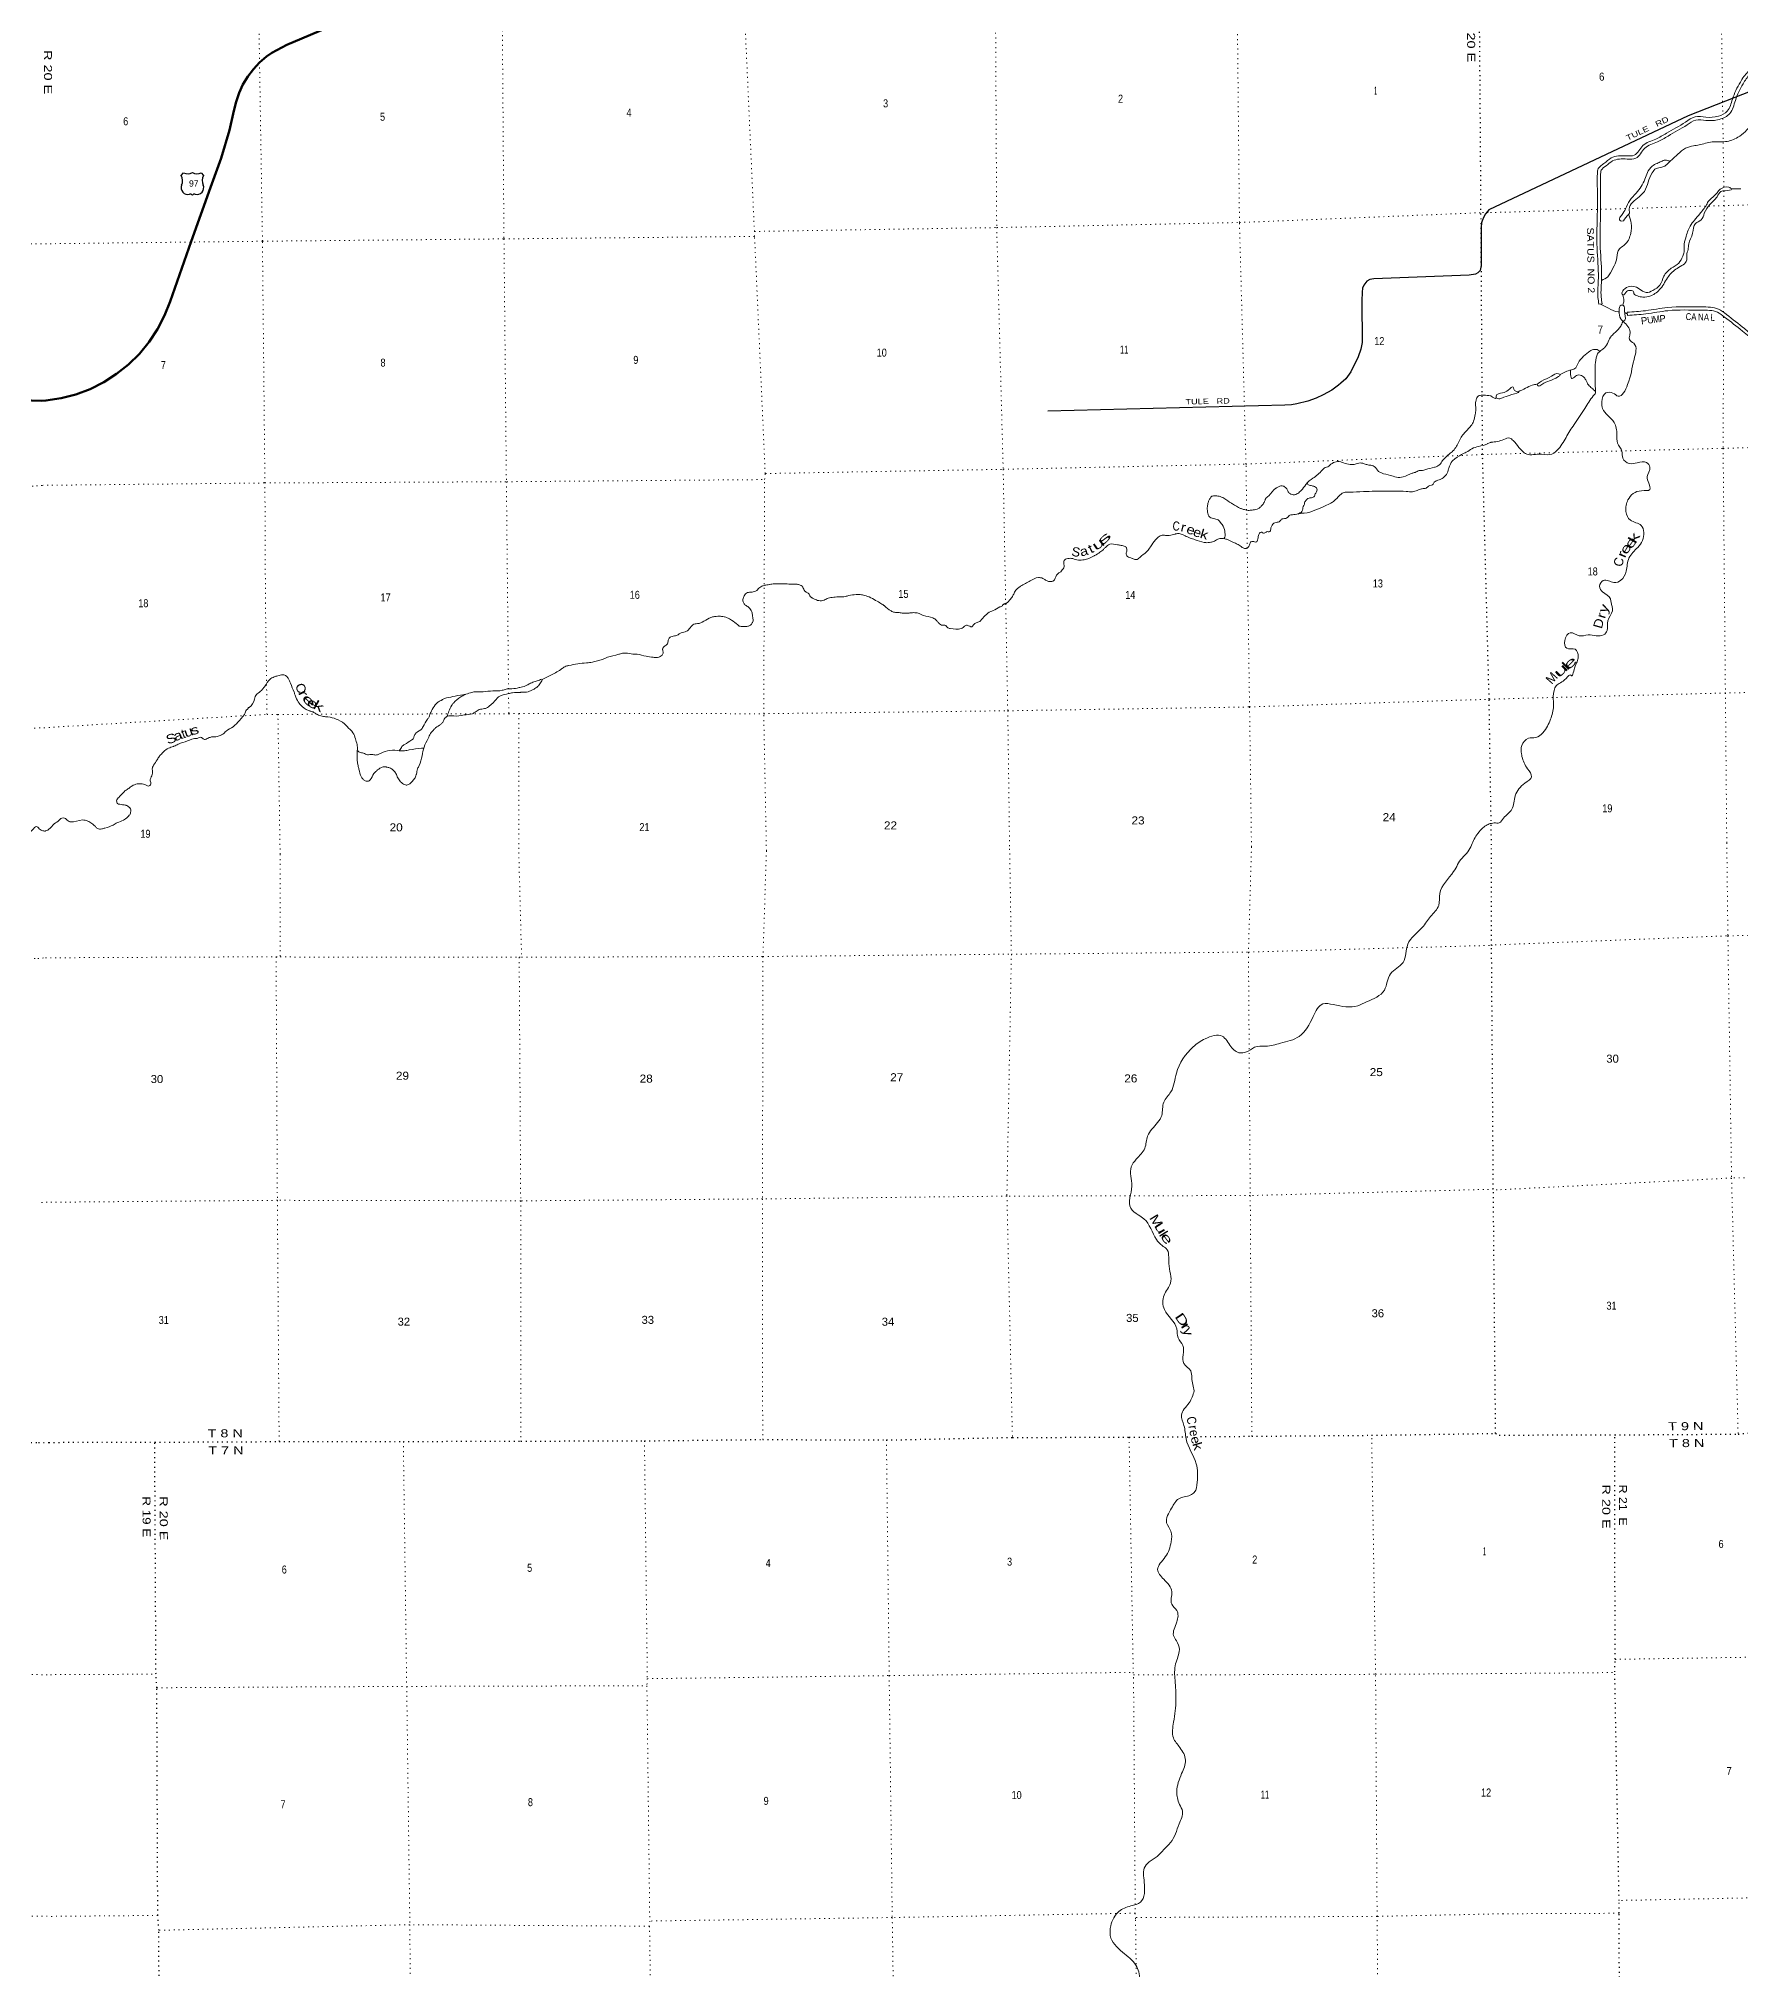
# Model space of a CAD drawing. Header units: feet. Extents: x -2 to 285336, y -549186 to -364975.
# Drawn here: x 158406 to 195631, y -481607 to -439387 of the extents above; entities that cross this region are included whole.
import ezdxf
from ezdxf.enums import TextEntityAlignment as Align

# ---------------------------------------------------------------- set-up
doc = ezdxf.new("R2010")
doc.units = ezdxf.units.FT
doc.header["$LTSCALE"] = 70
doc.linetypes.add('DOTTED', pattern=[1.5, 0.3, -1.2])
for name, color, linetype, lineweight in [('16', 7, 'Continuous', 25), ('20', 7, 'Continuous', 35), ('29', 7, 'Continuous', 25), ('39', 7, 'Continuous', 13), ('41', 7, 'Continuous', 13), ('6', 7, 'DOTTED', 25), ('7', 7, 'DOTTED', 13)]:
    doc.layers.add(name, color=color, linetype=linetype, lineweight=lineweight)
doc.layers.add('30', color=7, linetype='Continuous')

msp = doc.modelspace()

# ---------------------------------------------------------------- linework, layer by layer
at = {"layer": '16'}
for p, q in [((161526.64, -442378.74), (161577.95, -442319.98)), ((161769.71, -442314.01), (161769.43, -442314.21)), ((161961.8, -442319.89), (162013.19, -442378.74))]:
    msp.add_line(p, q, dxfattribs=at)
for centre, radius, start, end in [((161333.66, -442489.37), 222.05, 332.97043, 29.75871), ((161669.03, -442162.32), 182.07, 239.97227, 303.45418), ((161870.81, -442162.82), 181.52, 236.33975, 300.08743), ((161870.8, -442162.32), 182.07, 236.54582, 236.59441), ((162206.16, -442489.37), 222.05, 150.24129, 207.02957), ((161672.85, -442644.27), 151.42, 159.09177, 283.81923), ((161866.97, -442644.27), 151.42, 256.18077, 20.90823)]:
    msp.add_arc(centre, radius, start, end, dxfattribs=at)
for centre, major_axis, start_param, end_param in [((161728.19, -442843.09), (-19.56, 51.67), 4.95877769, 6.28318531), ((161811.64, -442843.09), (19.56, 51.67), 0, 1.32637542)]:
    msp.add_ellipse(centre, major_axis=major_axis, ratio=0.929097, start_param=start_param, end_param=end_param, dxfattribs=at)
at = {"layer": '20', "lineweight": 70}
for points in [[(158473.66, -447309.88), (158566.41, -447300.93), (158896.78, -447251.07), (159220.12, -447166.96), (159532.89, -447049.51), (159831.68, -446900.01), (160113.2, -446720.1), (160374.38, -446511.74), (160612.34, -446277.23), (160824.49, -446019.12), (161008.5, -445740.26), (161162.34, -445443.69), (161284.35, -445132.66), (161740.8, -443822.59), (162167.31, -442645.71), (162401.4, -442001.22), (162579.5, -441388.94), (162678.16, -440964.38), (162724.04, -440767.11), (162790.3, -440575.71), (162876.19, -440392.29), (162980.79, -440218.85), (163102.95, -440057.3), (163241.32, -439909.4), (163394.4, -439776.77), (163505.13, -439696.67), (163835.33, -439522.94), (164683.26, -439163.72)], [(148511.19, -457325.82), (150384.84, -453993.14), (150449.13, -453841.34), (150497.99, -453704.96), (150930.01, -452233.15), (150959.61, -452162.4), (151103.61, -451833.04), (152461.37, -448498.32), (152568.07, -448319.46), (152663.22, -448193.4), (152893.39, -447942.53), (153141.52, -447719.95), (153489.98, -447489.67), (153655.83, -447400.89), (153825.55, -447328.84), (154010.7, -447267.09), (154175.27, -447220.77), (154344.99, -447200.18), (154662.59, -447180.9), (158473.66, -447309.88)]]:
    msp.add_lwpolyline(points, dxfattribs=at)
at = {"layer": '29'}
for points in [[(190135.19, -443127.23), (194498.19, -441069.98), (196706.4, -440201.78), (197193.83, -439969.02), (197443.09, -439834.18), (197546.48, -439773.22), (197622.18, -439723.34), (197753.47, -439632.55)], [(190135.19, -443127.23), (190058.23, -443215.72), (190016.9, -443282.92), (189981.71, -443368.85), (189970.45, -443418.39), (189961.45, -443517.47), (189963.71, -444350.64), (189936.7, -444454.22), (189889.9, -444510.98), (189833.16, -444539.79), (189697.9, -444558.52), (187613.96, -444636.62), (187527.86, -444652.25), (187460.91, -444690.67), (187390.74, -444781.27), (187366.38, -444843.79), (187354.04, -444931.46), (187351.78, -445121.32), (187356.12, -446028.57), (187330.38, -446176.86), (187270.84, -446345.02), (187109.46, -446670.08), (186997.27, -446825.38), (186893.74, -446922.2), (186837.55, -446964.08), (186695.67, -447070.82), (186504.73, -447174.64), (186353.56, -447250.97), (186171.25, -447313.27), (185930.43, -447372.57), (185808.89, -447395.08), (185666.96, -447405.33), (180480.43, -447533.78)]]:
    msp.add_lwpolyline(points, dxfattribs=at)
at = {"layer": '39'}
for p, q in [((192534.46, -445194.67), (192603.91, -445185.9)), ((193105.89, -445374), (193146.73, -445403.63)), ((193152.62, -445370.64), (193158.52, -445440.39))]:
    msp.add_line(p, q, dxfattribs=at)
for points in [[(198793.4, -437735.11), (198660.7, -437823.44), (198657.48, -437933.94), (198682.99, -438229.88), (198655.39, -438381.82), (198531.81, -438471.58), (198360.01, -438530.12), (198184.52, -438664.61), (197979.14, -438755.77), (197751.58, -439012.34), (197487.72, -439062.21), (197506.59, -439221.73), (197412.71, -439377.34), (197218.25, -439451.51), (197148.37, -439468.36), (196948.01, -439635.85), (196853.62, -439906.22), (196708.65, -440022.35), (196497.29, -440000.88), (196087.18, -439990.4), (195796.61, -440116.38), (195630.13, -440337.94), (195457.55, -440711.03), (195343.76, -440975.28), (195148.7, -441084.65), (194876.2, -441105.31), (194638.08, -441098.88), (194429.36, -441210.79), (194014.85, -441455.94), (193781.57, -441583.39), (193497.57, -441727.29), (193307.96, -441935.71), (193144.62, -441951.34), (192807.32, -441996.13), (192647.41, -442117.58), (192522.99, -442229.85), (192503.45, -442335.54), (192501.23, -442609.16), (192502.93, -443145.36), (192496.41, -443970.12), (192524.16, -444622.38), (192515.81, -445047.03), (192534.46, -445194.67)], [(198832.19, -437793.38), (198729.62, -437861.66), (198727.57, -437931.95), (198753.53, -438233.19), (198719.25, -438421.96), (198564.39, -438534.43), (198393.47, -438592.67), (198220.51, -438725.22), (198021.43, -438813.59), (197788.08, -439076.68), (197564.91, -439118.86), (197578.92, -439237.34), (197460.19, -439434.15), (197239.01, -439518.51), (197180.7, -439532.57), (197007.73, -439677.16), (196913.08, -439948.28), (196730.06, -440094.89), (196492.85, -440070.79), (196100.84, -440060.77), (195841.45, -440173.24), (195690.55, -440374.06), (195521.47, -440739.57), (195398.68, -441024.74), (195169.43, -441153.28), (194877.91, -441175.38), (194654.77, -441169.36), (194463.73, -441271.79), (194049.46, -441516.8), (193814.18, -441645.34), (193540.69, -441783.92), (193341.54, -442002.82), (193152.56, -442020.9), (192834.9, -442063.08), (192692.11, -442171.53), (192587.51, -442265.92), (192573.4, -442342.24), (192571.23, -442609.33), (192572.93, -443145.53), (192566.42, -443968.91), (192594.19, -444621.58), (192585.9, -445043.31), (192603.91, -445185.9)], [(197697.5, -440284.69), (197559.7, -440341.55), (197268.17, -440421.37), (197026.71, -440438.65), (196857.84, -440489.73), (196836.21, -440616.44), (196621.35, -440740.09), (196463.06, -440917.72), (196349.05, -441095.13), (196222.77, -441226.38), (196035.56, -441219.27), (195888.83, -441270.24), (195732.45, -441421.74), (195573.94, -441545.11), (195306.62, -441638.88), (195010.77, -441646.38), (194727.24, -441712.1), (194606.55, -441730.78), (194429.64, -441785.92), (194265.11, -441913.34), (194090.66, -442074.97)], [(194090.66, -442074.97), (193987.88, -442043.33), (193899.44, -442073.92), (193809.03, -442114.56), (193700.59, -442177.39), (193596.49, -442316.57), (193542.74, -442463.54), (193462.87, -442620.68), (193348.74, -442767.94), (193212.51, -442925.37), (193118.64, -443106.7), (193028.65, -443251.83), (192988.79, -443348.49), (193035.21, -443378.4), (193157.5, -443259.23), (193193.6, -443226.9), (193197.18, -443116.35), (193271.05, -442967.28), (193413.46, -442846), (193531.73, -442726.84), (193613.44, -442525.48), (193701.19, -442324.09), (193789.36, -442227.19), (193912.02, -442198.45), (193994.4, -442161.86), (194090.66, -442074.97)], [(193061.88, -444993.95), (193041.67, -444973.96), (193075.51, -444879.34), (193216.1, -444804.29), (193361.1, -444823.66), (193492.27, -444909.42), (193566.86, -444937.18), (193717.64, -444894.23), (193872.14, -444774.9), (193955.9, -444583.57), (194120.25, -444409.93), (194282.82, -444294.58), (194370.77, -444143.43), (194398.58, -444052.86), (194398.06, -443926.26), (194435.57, -443743.2), (194531.13, -443485.5), (194629.23, -443354.39), (194741.4, -443219.19), (194887.53, -443021.53), (194945.51, -442926.79), (195051.81, -442833.82), (195190.08, -442682.42), (195377.09, -442637.28), (195435.62, -442677.18), (195298.89, -442712.02), (195204.36, -442728.57), (195120.29, -442843.53), (194963.98, -443013.11), (194841.98, -443206.64), (194772.12, -443351.67), (194647.66, -443432.67), (194586.11, -443641.97), (194502.53, -443877.51), (194486.92, -443998.16), (194457.23, -444122.9), (194457.66, -444227.4), (194247.06, -444411.31), (194056.57, -444589.1), (193886.54, -444851.19), (193673.83, -445009), (193498.84, -445040.01), (193382, -445014.47), (193303.29, -444962.61), (193293.07, -444924.48), (193232.57, -444894.64), (193140.05, -444913.18), (193098.05, -444977.7), (193061.88, -444993.95)], [(195439.91, -442672.66), (195504.05, -442674.83), (195638.88, -442670.14)], [(193191.11, -443238.04), (193242.7, -443423.59), (193231.52, -443642.69), (193125.76, -443870.29), (192957.33, -444027.88), (192923.89, -444220.96), (192844.12, -444404.23), (192728.16, -444595.71), (192595.86, -444673.87)], [(193062.86, -445213.26), (193080.49, -445114.44), (193061.88, -444993.95)], [(192568.71, -445190.14), (192746.59, -445280.28), (192957.63, -445362.61), (192972.39, -445363.74)], [(193066.25, -445574.69), (193015.68, -445512.65), (192980.74, -445335.98), (193020.52, -445217.22), (193072.88, -445225), (193093.5, -445345.47), (193100.34, -445544.38), (193066.24, -445572.69)], [(193152.62, -445370.64), (193556.72, -445336.48), (194041.25, -445266.18), (194781.06, -445254.1), (195152.94, -445302.29), (195325.77, -445418.76), (195721.62, -445728.02), (196288.24, -446230.06), (196925.18, -446810.42), (197254.7, -447121.68), (197361.1, -447366.68), (197407.07, -447830.58), (197495.18, -448431.04), (197551.33, -448659.98), (197683.94, -448794.53), (198071.75, -449099.76), (198240.52, -449270.46), (198387.12, -449543.57), (198491.55, -449718.29), (198700.5, -449945.21), (198919.44, -450260.5), (198929.47, -450288.61), (199260.88, -450796.68), (199439.65, -451063.77), (199630.44, -451383.08), (199724.72, -451740.54), (199841.19, -451967.46), (200060.1, -452334.96), (200154.42, -452620.13), (200252.65, -453098.09), (200342.99, -453318.99), (200437.32, -453582.06), (200545.72, -453851.16), (200625.98, -454116.25), (200599.67, -454427.53), (200498.8, -455032.01), (200442.33, -455341.28), (200375.84, -455598.33), (200315.46, -455722.85), (200285.25, -455807.19)], [(193158.52, -445440.39), (193564.7, -445406.06), (194046.87, -445336.1), (194777.11, -445324.17), (195127.54, -445369.58), (195284.61, -445475.44), (195676.82, -445781.85), (196241.45, -446282.13), (196877.57, -446861.74), (197196.21, -447162.72), (197292.52, -447384.5), (197337.57, -447839.12), (197426.4, -448444.49), (197487.94, -448695.38), (197637.18, -448846.81), (198025.03, -449152.07), (198183.63, -449312.48), (198326.21, -449578.1), (198435.17, -449760.4), (198645.75, -449989.09), (198856.64, -450292.79), (198866.32, -450319.93), (199202.48, -450835.27), (199380.48, -451101.21), (199565.28, -451410.49), (199658.97, -451765.74), (199779.92, -452001.39), (199996.04, -452364.21), (200086.68, -452638.23), (200185.39, -453118.56), (200277.62, -453344.06), (200371.88, -453606.96), (200479.63, -453874.43), (200555.1, -454123.71), (200530.16, -454418.81), (200429.84, -455019.96), (200373.92, -455326.21), (200309.81, -455574.06), (200250.83, -455695.7), (200219.35, -455783.59)], [(190178.09, -448213.92), (190458.08, -448153.88), (190584.75, -448121.1), (190659.44, -448174.98), (190786.86, -448325.07), (190988.77, -448482.82), (191149.78, -448478), (191220.36, -448470.89), (191463.79, -448484.47), (191620.41, -448389.24), (191816.52, -448108.94), (191992.49, -447824.72), (192228.57, -447471.87), (192412.65, -447201.67), (192460.68, -447133.11), (192458.28, -447036.66), (192453.4, -446827.69), (192452.35, -446566.45), (192475.69, -446367.39), (192507.55, -446280.82), (192581.72, -446208.11), (192655.97, -446151.47), (192737.94, -446014.41), (192811.9, -445889.45), (192894.11, -445810.67), (193012.31, -445675.44), (193059.22, -445577.73)], [(193073.02, -445572.49), (193218.71, -445802.4), (193206.6, -445898.8), (193202.54, -445963.06), (193296.97, -446049.41), (193304.81, -446402.86), (193163.77, -446953.12), (192958.57, -447206.17), (192842.01, -447139.9), (192689.22, -447135.89), (192600.66, -447328.68), (192616.65, -447477.29), (192867.77, -447778.52), (192929.94, -448043.6), (192943.9, -448230.37), (193040.29, -448409.1), (193060.31, -448561.72), (193196.94, -448678.2), (193375.87, -448660.12), (193578.92, -448656.09), (193651.23, -448760.52), (193590.8, -448965.36), (193626.9, -449109.95), (193648.94, -449246.51), (193467.99, -449272.63), (193172.36, -449471.45), (193125.97, -449728.51), (193224.37, -449917.28), (193461.52, -450033.75), (193487.46, -450363.1), (193384.85, -450511.71), (193193.73, -450746.68), (193131.25, -451029.84), (193018.55, -451232.68), (192865.74, -451278.87), (192632.56, -451236.71), (192550.07, -451363.23), (192616.34, -451485.73), (192787.13, -451634.33), (192801.16, -451710.64), (192831.2, -451897.41), (192728.55, -452116.31), (192716.36, -452327.17), (192637.9, -452425.58), (192300.17, -452427.6), (192105.15, -452445.68), (191910.19, -452377.41), (191791.48, -452548.11), (191831.59, -452718.81), (192014.52, -452738.89), (192084.79, -452901.55), (192004.23, -453152.58), (191925.73, -453311.24), (191923.72, -453307.22), (191817.14, -453379.52), (191601.94, -453538.18), (191537.47, -453771.13), (191545.39, -453984.01), (191476.87, -454271.19), (191311.85, -454564.39), (191154.99, -454670.84), (190994.15, -454686.91), (190849.31, -454845.56), (190841.17, -455026.3), (190853.2, -455084.54), (190975.67, -455355.65), (191062.01, -455526.35), (190919.2, -455668.94), (190705.94, -455944.07), (190631.39, -456239.28), (190450.35, -456434.09), (190355.8, -456534.5), (190247.92, -456534.8)], [(191687.21, -446734.7), (191933.3, -446627.31), (192029.74, -446586.64), (192057.69, -446528.23), (192169.75, -446366.9), (192310.13, -446241.61), (192418.6, -446186.81), (192519.29, -446198.37), (192557.65, -446228.32)], [(191915.46, -446636.75), (191921.8, -446770.05), (191938.09, -446816.19), (192000.38, -446789.75), (192092.76, -446739.05), (192153.21, -446754.83), (192195.59, -446782.75), (192248.19, -446850.82), (192307.01, -446961.05), (192381.77, -447031.01), (192458.55, -447102.97)], [(190169.15, -447199.44), (190289.34, -447242.38), (190287.17, -447204.21), (190427.77, -447131.17), (190552.32, -447072.27), (190662.75, -447005.4), (190675.02, -447053.57), (190717.48, -447099.58), (190771.87, -447111.37), (190456.34, -447229.49), (190365.9, -447262.09), (190286.27, -447243.6)], [(190766.46, -447108.75), (190932.57, -447032.19), (191075.22, -446967.18), (191185.83, -446944.52)], [(191185.83, -446944.52), (191282.16, -446875.72), (191499.11, -446770.14), (191653.88, -446715.11), (191686.15, -446733.04), (191650.09, -446775.42), (191455.23, -446868.83), (191288.49, -446948.03), (191206.1, -446980.59), (191185.83, -446944.52)], [(184971.69, -449690.04), (185033.78, -449682.53), (185089.52, -449661.14), (185138.85, -449623.86), (185178, -449580.82), (185220.54, -449511.61), (185247.11, -449446.8), (185313.93, -449385.04), (185470.66, -449218.85), (185482.52, -449210.55), (185544.03, -449178.99), (185610.05, -449167.39), (185644.42, -449176.59), (185677.12, -449199.88), (185699.72, -449221.39), (185731.23, -449278.8), (185776.8, -449335.86), (185799.12, -449345.36), (185849.74, -449362.2), (185909.78, -449352.74), (185951.5, -449333.69), (185988.89, -449300.72), (186022.3, -449269.83), (186125.54, -449135), (186131.38, -449126.84), (186279.03, -449000.97), (186485.66, -448821.56), (186554.64, -448765.76), (186576.63, -448761.23), (186675.48, -448694.68), (186786.61, -448637.88), (186856.84, -448634.19), (186984.42, -448677.28), (187135.57, -448697.73), (187227.73, -448687.5), (187281.52, -448668.16), (187404.41, -448683.28), (187481.33, -448707.51), (187565.98, -448719.52), (187576.07, -448721.29), (187622.77, -448742.24), (187717.76, -448850.26), (187778.86, -448884.9), (187977, -448938.33), (188033.7, -448957.02), (188182.94, -448981.54), (188253.01, -448971.84), (188447.95, -448890.98), (188513.77, -448871.35), (188605.26, -448833.07), (188705.5, -448824.66), (188747.38, -448811.62), (188937.01, -448760.96), (189008.66, -448733.18), (189014.58, -448729.03), (189052.2, -448706.07), (189116.25, -448612.29), (189159.36, -448567.14), (189259.51, -448470.48), (189344.26, -448402.28), (189387.23, -448351.11), (189449.04, -448247.36), (189578.33, -448025.67), (189736.98, -447855.43), (189794.81, -447753.77), (189831.42, -447604.5), (189843.09, -447503.94), (189838.15, -447381.72), (189842.65, -447317.44), (189867.02, -447244.66), (189868.89, -447238.6), (189890.3, -447210.01), (189958.03, -447186.34), (190018.22, -447182.89), (190169.63, -447199.46)], [(184333.87, -450318.96), (184412.74, -450341.14), (184585.46, -450423.25), (184664.72, -450461.46), (184756.65, -450525.44), (184817.16, -450536.02), (184843.07, -450527.38), (184883.98, -450474.26), (184916.34, -450399.29), (184926.14, -450389.02), (184966.1, -450380.05), (185038.76, -450394.35), (185050.66, -450388.05), (185069.93, -450353.5), (185091.53, -450248.69), (185128.28, -450189.66), (185136.22, -450185.46), (185160.26, -450182.88), (185198.83, -450200.01), (185226.9, -450197.33), (185282.44, -450167.92), (185320.68, -450171.02), (185350.26, -450148.25), (185360.78, -450083.82), (185391.46, -450022.93), (185424.73, -449986.03), (185474.49, -449966.8), (185558.19, -449938.72), (185601.3, -449893.57), (185617.26, -449889.18), (185631.27, -449886.84), (185691.31, -449877.38), (185750.44, -449829.84), (185762.15, -449815.53), (185798, -449802.63), (185926.16, -449785.53), (186032.13, -449764.94), (186092.41, -449765.51), (186325.77, -449695.75), (186548.62, -449606.2), (186673.67, -449543.05), (186744.84, -449495.22), (186860.61, -449380.14), (186919.64, -449328.59), (186967.4, -449309.4), (187045.64, -449305.52), (187085.8, -449304.57), (187384.85, -449293.41), (187635.71, -449283.4), (188043.42, -449279.67), (188320.86, -449289.08), (188391.32, -449295.42), (188477.61, -449291.36), (188539.45, -449273.84), (188635.06, -449239.46), (188713.07, -449225.56), (188761.02, -449214.39), (188810.25, -449173.11), (188840.08, -449160.37), (188897.96, -449144.94), (188932.72, -449085.95), (188972.34, -449062.95), (188986.21, -449054.59), (189091.75, -449015.97), (189162.69, -448958.12), (189201.84, -448915.08), (189249.2, -448795.62), (189275.54, -448720.79), (189351.11, -448604.67), (189386.58, -448575.74), (189586.53, -448452.65), (189634.23, -448431.45), (189758.94, -448354.27), (189904.4, -448304.67), (190095.85, -448245.94), (190103.78, -448241.74), (190159.52, -448220.36), (190178.09, -448213.92)], [(186152.82, -449098.48), (186170.84, -449140.53), (186224.9, -449158.55), (186296.98, -449176.57), (186339.02, -449194.59), (186369.06, -449230.63), (186369.06, -449278.68), (186333.02, -449338.75), (186302.98, -449404.82), (186230.9, -449428.85), (186164.83, -449446.87), (186116.78, -449500.93), (186098.76, -449530.96), (186092.75, -449567), (186068.72, -449621.06), (186056.71, -449669.12), (186038.69, -449729.18), (185996.64, -449759.22), (185954.59, -449783.24)], [(179543.15, -451757.25), (179598.37, -451713.81), (179651.27, -451658.4), (179705.85, -451588.9), (179744.28, -451515.79), (179767.22, -451467.11), (179824.04, -451407.59), (179887.23, -451361.96), (180097.31, -451242.62), (180274.4, -451172.2), (180371.25, -451189.93), (180434.4, -451226.52), (180495.35, -451255.14), (180569.73, -451257.37), (180597.64, -451248.68), (180603.58, -451244.53), (180672.92, -451120.54), (180712.12, -451079.49), (180763.59, -451048.17), (180798.67, -451003.21), (180829.69, -450956.34), (180831.26, -450854.03), (180837.95, -450797.72), (180869.4, -450768.88), (180919.3, -450755.66), (180971.4, -450750.4), (181090.53, -450775.63), (181149.13, -450790.27), (181275.47, -450781.22), (181381.25, -450752.62), (181494.39, -450695.77), (181512.27, -450687.31), (181621.1, -450618.53), (181699.98, -450556.47), (181741.08, -450511.37), (181837.92, -450444.88), (182008.91, -450454.83), (182083.57, -450469.08), (182170.53, -450493.07), (182197.11, -450512.49), (182201.51, -450528.43), (182210.73, -450578.34), (182194.34, -450648.92), (182200.95, -450672.84), (182224.04, -450714.39), (182323.38, -450752.12), (182331.5, -450755.94), (182408.41, -450780.17), (182432.46, -450777.59), (182475.95, -450748.48), (182538.81, -450688.81), (182613.9, -450636.87), (182756.14, -450452.98), (182865.46, -450320.01), (182898.91, -450291.14), (182938.34, -450260.11), (182982.13, -450243.01), (183052.59, -450249.35), (183137.01, -450251.34), (183268.85, -450220.11), (183280.84, -450217.82), (183314.83, -450210.99), (183482.67, -450257.1), (183594.38, -450308.58), (183701.69, -450344.12), (183904, -450403.45), (183936.27, -450408.7), (184044.54, -450400.09), (184124.26, -450374.11), (184223.45, -450321.61), (184265.46, -450314.58), (184335.74, -450312.9), (184362.6, -450260.11), (184359.63, -450220.08), (184352.17, -450160.09), (184294.46, -450015.08), (184269.65, -449985.59), (184263.38, -449975.71), (184207.64, -449912.87), (184106.45, -449881.2), (184006.82, -449831.44), (183983.21, -449767.83), (183970.24, -449645.81), (183984, -449549.21), (184006.6, -449486.51), (184037.43, -449431.62), (184054.87, -449405.13), (184124.76, -449387.42), (184227.39, -449394.99), (184334.85, -449436.54), (184496.2, -449546.99), (184520.62, -449560.45), (184695.73, -449658.53), (184762.56, -449681), (184843.39, -449701.13), (184927.71, -449699.11), (184971.69, -449690.04)], [(169417.88, -453404.67), (169539.3, -453344.88), (169711.85, -453252.5), (169830.71, -453183.47), (169893.81, -453133.82), (169983.38, -453099.58), (170003.35, -453095.09), (170197.38, -453060.34), (170391.68, -453037.63), (170519.88, -453022.52), (170627.67, -452993.87), (170739.42, -452963.11), (170846.77, -452916.41), (171094.27, -452850.29), (171176.11, -452828.28), (171250.29, -452822.48), (171407.56, -452846.79), (171498.05, -452850.64), (171693.9, -452892.05), (171851.11, -452914.35), (171943.62, -452918.15), (171993.47, -452902.91), (171999.39, -452898.76), (172042.79, -452865.63), (172067.49, -452806.88), (172055.87, -452740.98), (172061.27, -452714.78), (172078.71, -452688.29), (172147.82, -452638.5), (172167.18, -452607.96), (172172.57, -452581.76), (172177.64, -452541.52), (172208.46, -452486.63), (172238.09, -452465.87), (172338.04, -452445.43), (172385.79, -452426.23), (172401.61, -452415.82), (172462.98, -452378.25), (172520.91, -452364.83), (172578.75, -452347.39), (172651.35, -452275.47), (172696.32, -452224.25), (172741.77, -452193.08), (172789.72, -452181.9), (172853.81, -452174.34), (172921.45, -452146.65), (173076.08, -452060.71), (173147.72, -452032.93), (173227.79, -452020.97), (173293.95, -452015.38), (173398.78, -452030.91), (173410.87, -452032.63), (173467.57, -452051.32), (173563.27, -452105.18), (173698.33, -452208.23), (173716.78, -452223.82), (173789.48, -452240.12), (173879.93, -452241.97), (173919.99, -452237), (173975.62, -452211.59), (173997.28, -452193.03), (174012.66, -452164.58), (174028.09, -452138.14), (174027.75, -452039.88), (174015.98, -451967.97), (174004.78, -451920.11), (173942.25, -451825.35), (173934.02, -451817.53), (173862.7, -451775.12), (173823.21, -451719.91), (173810.24, -451682.12), (173811.49, -451650), (173841.78, -451573.07), (173868.78, -451526.29), (173912.37, -451501.18), (173958.35, -451492.06), (174064.52, -451479.48), (174114.13, -451454.23), (174145.49, -451421.39), (174226.45, -451363.29), (174290.22, -451341.71), (174384.29, -451327.42), (174396.28, -451325.13), (174446.24, -451313.9), (174550.59, -451309.4), (174707.28, -451309.64), (174854.08, -451316.15), (174996.77, -451318.74)], [(174996.77, -451318.74), (175063.5, -451337.2), (175106.29, -451362.24), (175120.87, -451383.96), (175167.1, -451469.08), (175222.22, -451505.86), (175271.56, -451552.81), (175288.58, -451592.51), (175321.24, -451613.78), (175333.47, -451621.51), (175394.47, -451652.13), (175499.59, -451679.7), (175563.74, -451674.14), (175653.12, -451631.89), (175764.97, -451605.15), (175899.29, -451593.91), (176055.8, -451586.14), (176127.64, -451566.37), (176287.82, -451544.48), (176380.17, -451542.27), (176473.15, -451566.11), (176535.81, -451582.65), (176682.14, -451653.35), (176810.4, -451724.47), (176888.04, -451778.76), (176898.27, -451786.54), (177051.72, -451903.18), (177126.73, -451931.47), (177227.3, -451937.08), (177316.02, -451951), (177446.52, -451947.87), (177522.66, -451940.03), (177625.25, -451945.59), (177667.65, -451954.61), (177722.72, -451989.38), (177765.22, -452002.4), (177963.36, -452055.81), (178042.86, -452104.04), (178084.26, -452155.18), (178094.49, -452162.96), (178113.09, -452184.58), (178153.86, -452209.68), (178208.12, -452210.38), (178248.61, -452223.45), (178283.7, -452262.72), (178314.3, -452282.03), (178348.62, -452289.24), (178583.61, -452287.62), (178627.29, -452266.52), (178688.38, -452216.92), (178720.5, -452216.14), (178817.64, -452245.91), (178858.79, -452202.81), (178914.04, -452161.38), (178991.71, -452133.45), (179005.48, -452121.08), (179111.11, -452002.23), (179233.57, -451915.07), (179285.28, -451893.78), (179432.03, -451814.06), (179487.61, -451786.66), (179499.28, -451770.34), (179552.62, -451732.95)], [(158538.14, -456714.04), (158556.1, -456713.48), (158605.8, -456692.23), (158702.15, -456605.68), (158719.69, -456583.2), (158836.11, -456496.17), (158873.38, -456459.18), (158893.07, -456442.66), (158940.87, -456425.46), (158997.55, -456444.15), (159071.32, -456504.54), (159107.71, -456513.69), (159363.86, -456473.43), (159422.27, -456480.04), (159480.92, -456496.68), (159572.57, -456548.61), (159640.36, -456611.15), (159648.59, -456618.97), (159691.71, -456658.04), (159788.36, -456667.75), (159856.24, -456650.07), (160039.44, -456583.5), (160128.57, -456531.21), (160261.88, -456477.87), (160354.54, -456405.44), (160389.85, -456370.5), (160418.57, -456311.66), (160423.09, -456249.39), (160397.94, -456205.87), (160346.73, -456164.99), (160318.34, -456153.64), (160304.2, -456149.97), (160181.2, -456130.87), (160132.53, -456111.99), (160120.05, -456094.24), (160113.02, -456052.3), (160165.29, -455970.82), (160204.57, -455933.78), (160302.54, -455831.15), (160377.67, -455781.22), (160446.78, -455731.42), (160564.16, -455684.47), (160640.45, -455682.64), (160761.68, -455711.8), (160808.44, -455734.74), (160840.17, -455717.93), (160857.51, -455687.44), (160849.99, -455625.45), (160847.79, -455617.48), (160849.13, -455589.38), (160890.59, -455476.08), (160899.32, -455421.72), (160891.61, -455351.72), (160900.78, -455315.39), (160919.85, -455272.83), (161001.36, -455154.54), (161047.75, -455079.23), (161106.49, -455015.65), (161143.77, -454978.66), (161246.38, -454901.99), (161353.96, -454865.31), (161367.87, -454858.95), (161455.24, -454816.74), (161560.77, -454778.1), (161757.98, -454709.18), (161813.86, -454693.8), (161856.07, -454694.79), (161919.78, -454671.2), (161965.91, -454668.08), (162017.06, -454706.95), (162047.27, -454710.24), (162138.76, -454671.94), (162206.68, -454656.27), (162310.92, -454647.74), (162398.54, -454615.55), (162406.47, -454611.35), (162436.19, -454594.59), (162504.97, -454530.77), (162663.31, -454432.7), (162796.69, -454299.15), (162932.78, -454111.37), (162955.77, -454064.7), (162981.38, -454044.02), (162992.9, -454021.69), (163008.72, -454011.28), (163130.85, -453827.84), (163170.7, -453730.63), (163208.07, -453697.64), (163306.53, -453615.06), (163347.33, -453557.93), (163355.13, -453547.71), (163467.94, -453394.59), (163557.14, -453344.31), (163638.91, -453320.28), (163742.88, -453299.74), (163791.25, -453306.59), (163840.3, -453341.51)], [(163840.3, -453341.51), (163865.17, -453373), (163914.04, -453484.12), (163995.01, -453676.7), (164016.78, -453746.37), (164086.59, -453893.09), (164156.93, -453977.63), (164216.36, -454026.34), (164297.86, -454074.51), (164338.36, -454087.58), (164350.54, -454093.3), (164427.51, -454119.52), (164482.68, -454158.3), (164531.39, -454179.19), (164634.6, -454210.8), (164735.22, -454218.41), (164913.14, -454266.27), (165094.37, -454368.2), (165154.15, -454430.93), (165281.89, -454564.23), (165335.26, -454695.3), (165370.52, -454824.81), (165379.14, -454932.88), (165373.29, -455023.27), (165373.48, -455031.29), (165393.66, -455285.49), (165413.56, -455361.22), (165465.98, -455536.43), (165507.34, -455585.57), (165529.95, -455607.09), (165574.59, -455626.07), (165600.74, -455627.44), (165638.6, -455614.5), (165660.25, -455595.93), (165737.32, -455459.72), (165768.67, -455426.87), (165819.77, -455379.52), (165873.05, -455340.14), (165940.68, -455312.44), (165994.89, -455311.14), (166015.11, -455316.67), (166083.8, -455333.07), (166122.42, -455352.19), (166179.95, -455404.95), (166231.87, -455475.89), (166251.29, -455531.58), (166276.44, -455575.1), (166307.57, -455616.46), (166387.64, -455688.74), (166430.29, -455707.76), (166460.45, -455709.05), (166524.06, -455681.44), (166567.26, -455640.3), (166629.82, -455568.6), (166667.91, -455481.46), (166671.58, -455467.33), (166696.98, -455354.42), (166731.43, -455283.4), (166794.54, -455067.31), (166838.24, -454879.76), (166926.11, -454691.14), (166981.72, -454581.51), (167042.22, -454507.86), (167089.25, -454458.61), (167201.91, -454381.69), (167245.11, -454340.55), (167293.03, -454245.14), (167310.76, -454230.67), (167324.48, -454216.31), (167398.33, -454196.49), (167476.67, -454196.61), (167486.76, -454198.38), (167713.24, -454176.89), (167893.34, -454148.49), (167956.82, -454114.88), (168041.89, -454060.69), (168161.87, -454037.76), (168225.57, -454014.17), (168265.05, -453985.15), (168422.01, -453828.96), (168465.06, -453781.8), (168496.75, -453762.99), (168686.27, -453708.3), (168772.26, -453692.19), (168944.77, -453682.04), (168964.84, -453681.55), (169113.17, -453667.96), (169222.53, -453621.22), (169301.72, -453573.19), (169370.26, -453499.35), (169426.17, -453401.74)], [(167342.31, -454205.85), (167379.86, -454096.67), (167442.98, -453964.79), (167479.96, -453915.77), (167643.47, -453781.49), (167683.04, -453756.48), (167820.31, -453701.04), (167880.16, -453683.55), (167974.23, -453669.26), (168132.93, -453669.46), (168339.32, -453648.45), (168543.95, -453637.52), (168633.72, -453611.3), (168681.8, -453606.13), (168758.1, -453604.3), (168914.15, -453578.48), (168930.13, -453574.09), (169055.88, -453540.99), (169121.31, -453505.33), (169216.67, -453460.93), (169312.31, -453428.54), (169411.97, -453396.07)], [(166292.17, -454956.43), (166301.53, -454949.41), (166353.83, -454867.34), (166411.04, -454823.85), (166567.28, -454721.83), (166596.81, -454697.05), (166621.52, -454638.3), (166660.17, -454575.2), (166794.28, -454471.71), (166815.4, -454431.1), (166913.98, -454270.29), (166948.81, -454215.32), (166982.68, -454120.24), (167013.37, -454059.34), (167106.55, -453924.75), (167136.09, -453899.98), (167211.41, -453858.05), (167225.27, -453849.7), (167286.83, -453820.14), (167464.55, -453775.76), (167688.53, -453734.28), (167744.6, -453726.92)], [(152453.89, -457302.76), (152637.75, -457041.94), (152927.32, -456460.21), (153041.16, -456112.99), (153081.87, -455972.48), (153222.79, -455916.69), (153345.62, -455860.84), (153317.89, -455746.22), (153280.01, -455659.69), (153451.35, -455529.66), (153635.33, -455242.95), (153893.13, -455107.18), (154174.69, -455071.96), (154411.57, -455161.17), (154573.94, -455286.29), (154696.54, -455290.72), (154861.56, -455241.04), (155281.76, -455224.36), (155633.53, -455229.56), (155896.64, -455290.73), (156193.91, -455356.02), (156382.51, -455455.11), (156407.99, -455636.03), (156474.88, -456036.11), (156569.77, -456474.45), (156579.07, -456683.45), (156717.37, -456792.41), (156932.44, -456799.16), (157055.26, -456745.32), (157063.58, -456669), (156977.21, -456648.62), (156880.76, -456638.25), (156897.14, -456555.92), (157009.83, -456524.15), (157295.42, -456484.92), (157590.98, -456469.84), (157815.97, -456512.79), (157948.32, -456599.63), (158056.38, -456736.63), (158160.83, -456757.07), (158269.63, -456691.13), (158358.35, -456615.08), (158420.49, -456663.51), (158458.58, -456693.77), (158538.14, -456714.04)], [(165377.74, -454954), (165424.71, -454989.95), (165509.61, -455011.97), (165556.32, -455032.91), (165600.87, -455047.88), (165695.08, -455039.59), (165781.79, -455053.55), (165851.62, -455033.83), (166036.65, -454959.19), (166253.46, -454953.98), (166412.3, -454960.18), (166514.31, -454941.69), (166780.59, -454901.03), (166794.64, -454899.47), (166832.12, -454900.94)], [(189750.32, -457022), (189807.87, -456892.04), (189889.56, -456765.8), (189999.33, -456647.45), (190093.26, -456579.12), (190183.31, -456546.79), (190247.92, -456534.8)], [(183684.32, -468956.89), (183631.75, -468669.94), (183606.41, -468519.43), (183456.42, -468359.96), (183442.77, -468165.12), (183435.11, -467964.2), (183333.27, -467796.27), (183303.54, -467599.57), (183032.87, -467179.87), (183024.27, -466864.4), (183164.81, -466601.89), (183127.17, -466174.13), (183072.23, -465842.98), (182985.32, -465781.44), (182855.59, -465643.9), (182584.68, -465194.06), (182461.42, -465110.73), (182295.45, -464963.46), (182317.62, -464476.88), (182306.18, -464058.93), (182415.35, -463893.17), (182604.27, -463650.33), (182662.39, -463384.52), (182759.6, -463230.92), (182972.21, -462935.62), (183018.04, -462641.78), (183172.95, -462417.33), (183294.23, -462010.28), (183659.29, -461436.29), (183925.07, -461255.08), (184296.37, -461199.57), (184485.12, -461429.05), (184689.2, -461567.95), (184913.68, -461497.64), (185003.64, -461440.58), (185244.6, -461418.37), (185569.61, -461355.22), (185980.33, -461204.9), (186286.22, -460768.09), (186499.03, -460496.91), (186726.21, -460511), (187262.92, -460534.43), (187455.14, -460450.34), (187842.9, -460195.71), (187976.62, -459836.78), (188251.9, -459587.16), (188355.17, -459190.32), (188671.67, -458821.75), (188854.58, -458580.98), (189031.48, -458342.26), (189055.49, -458082.78), (189359.02, -457601.78), (189541.47, -457304.73), (189670.96, -457166.93), (189750.32, -457022)], [(183684.32, -468956.89), (183571.92, -469219.15), (183403.3, -469487.94), (183459.4, -469714.56), (183505.99, -470007.59), (183727.43, -470550.31), (183748.82, -470956.11), (183686.3, -471175.74), (183598.38, -471236.8), (183345.85, -471317.4), (183188.75, -471519.76), (183080.87, -471844.29), (183174.79, -472026.36), (183178.69, -472259.47), (183050.75, -472588.2), (182884.2, -472863), (183016.54, -473074.88), (183193.58, -473348.67), (183191.81, -473624.04), (183301.4, -473757.74), (183303.45, -474008.95), (183233.55, -474309.03), (183294.73, -474419.03), (183358.6, -474613.43), (183276.76, -474927.68), (183263.58, -475283.54), (183285.15, -475711.44), (183232.86, -476200.29), (183229.63, -476544), (183370.01, -476755.82), (183492.82, -477032.1), (183408.81, -477326.27), (183301.46, -477715.11), (183364.06, -477999.96), (183427.57, -478150.14), (183355.45, -478424.11), (183165.89, -478835.78), (183012.44, -478991.88), (182908.85, -479103.33), (182607.51, -479359.21), (182590.2, -479701.04), (182507.33, -480135.89), (182299.02, -480218.11), (182034.75, -480339.01), (181858.49, -480656.1), (181848.17, -480869.23), (182116.36, -481230.66), (182408.02, -481513.5), (182499.01, -481830.26), (182524.47, -482489.26), (182597.38, -482806.18), (182715.05, -483191.04), (182787.6, -483463.74), (182725.71, -483759.73), (182835.6, -483929.6), (183140.02, -484051.54), (183265.59, -484173.04), (183381.41, -484330.8), (183694.34, -484510.95), (183814.02, -484895.79), (183704.07, -485212.3), (183757.26, -485575.62), (183623.85, -485725.52), (183562.46, -485836.6), (183660.46, -486026.67), (183844.66, -486191.87), (183824.96, -486487.49), (183828.48, -486919.58), (183995.65, -487213.56), (184307.82, -487548.47), (184335.86, -488030.59), (184295.32, -488233.94), (184240.68, -488433.39), (184238.96, -488716.79), (184344.46, -489087.69), (184348.47, -489332.85), (184455.99, -489458.53), (184655.91, -489579.38), (184761.02, -489902.04), (184669.85, -490057.6), (184661.73, -490294.83), (184763.85, -490496.93), (185077.25, -490735.36), (185325.61, -491129.12), (185443.7, -491566.23), (185606.08, -491765.79), (185778.93, -492017.52), (185788.74, -492234.49), (185834.36, -492408.95), (185976.47, -492586.58), (186065.39, -492895.32)]]:
    msp.add_spline(points, degree=3, dxfattribs=at)
at = {"layer": '6'}
for points in [[(190186.43, -457019.66), (190135.49, -453831.07), (190135.5, -453832), (189991.29, -448483.07), (189939.01, -440519.58), (189865.64, -432624.42)], [(190276.82, -469885.91), (190226.6, -464547.15), (190187.97, -459214.44), (190186.43, -457019.66)], [(190356.34, -469922.89), (192881.74, -469918.82), (195581.49, -469902.05), (197406.53, -469707.07), (200778.16, -469622.57), (202737.05, -469588.23), (206124.86, -469517.57), (207981.24, -469468.37), (211421.36, -469411.13), (213308.22, -469405.63), (216784.77, -469384), (218591.31, -469375.42), (222079.26, -469407.32)], [(183819.51, -469957.77), (184944.27, -469948.75), (187564.42, -469927.79), (190276.82, -469885.91), (190356.34, -469922.89)], [(126904.64, -470287.77), (127229.35, -470308.72), (129641.22, -470311.38), (131851.95, -470293.57), (134693.77, -470274.69), (137290.24, -470235.69), (140035.63, -470221.61), (142545.75, -470193.35), (145098.18, -470178.81), (147867.54, -470144.44), (150321.55, -470127.31), (153094.84, -470092.28), (155719.75, -470095.24), (158404.89, -470087.66), (158630.29, -470082.43)], [(158630.29, -470082.43), (160946.57, -470078.78), (163667.24, -470064.97), (166383.99, -470063.26), (168956.01, -470054.78), (171658.66, -470049.17), (174244.58, -470020.46), (176951.38, -470030.9), (179707.88, -469974.57), (182259.84, -469970.28), (183540.95, -469960.01)], [(161219.84, -502939.59), (161203.58, -501910.39), (161197.06, -501602.94), (161152.29, -496594.81), (161139.83, -496297.46), (161109.2, -491299.26), (161102.86, -491013.92), (161066.34, -486031.84), (161059.95, -485740.47), (161035.43, -480752.26), (161012.69, -480426.87), (160992.28, -475448.67), (160973.78, -475151.38), (160946.57, -470078.78)], [(193227.47, -502694), (193212.68, -501532.01), (193218.26, -501241.66), (193159.71, -496205.4), (193151.66, -495965.25), (193109.14, -490924.8), (193088.96, -490674.79), (193022.41, -485640.61), (193005.94, -485354.52), (192976.02, -480379.99), (192977.7, -480103.7), (192883.33, -475103.88), (192890.98, -474821.51), (192881.74, -469918.82)]]:
    msp.add_lwpolyline(points, dxfattribs=at)
at = {"layer": '7'}
for p, q in [((195246.99, -441137.6), (195268.36, -442638.23)), ((192494.1, -443122.52), (190135.73, -443192.31)), ((193120.12, -443103.99), (192581.36, -443119.93)), ((194864.68, -443050.29), (193207.57, -443101.3)), ((163688.7, -457223.07), (163640.67, -454163.69)), ((168909.65, -454144.71), (168908.99, -457185.4)), ((163688.7, -457223.07), (163691.54, -459468.88)), ((168908.99, -457185.4), (168970.39, -459474.85)), ((158594.18, -464832.16), (158406.69, -464835.53)), ((158665.23, -475162.64), (160973.78, -475151.38)), ((190399.39, -475137.77), (192883.43, -475115.89)), ((161012.69, -480426.87), (158701.57, -480447.22)), ((192976.02, -480379.99), (190442.75, -480390.93))]:
    msp.add_line(p, q, dxfattribs=at)
for points in [[(163401.85, -454164), (163368.11, -451734.79), (163356.19, -449103.75), (163301.87, -443817.62), (163213.99, -438363.57), (163282.33, -432636.08), (163247.38, -429884.75)], [(168517.46, -430047.95), (168543.22, -432707.63), (168543.73, -438261.24), (168585.03, -443765.91), (168638.36, -449075.37), (168690.45, -454149.57)], [(174326.06, -457145.06), (174267.39, -454148.77), (174287.09, -449029.42), (174299.67, -448899.3), (174066.92, -443714.3), (174063.54, -443603.3), (173822.67, -438256.38), (173874.8, -433645.67)], [(179273.5, -433661.19), (179332.98, -437892.28), (179363.39, -443513.77), (179504.8, -448804.91), (179605.16, -454082.24), (179646.13, -457104.21)], [(184936.34, -457062.37), (184894.35, -454002.15), (184816.39, -448691.13), (184673.26, -443407.3), (184616.49, -437866.32), (184606.81, -433709.98)], [(195183.35, -434377.47), (195198.09, -437704.7), (195245.83, -441056.1)], [(203835.9, -442858.25), (200528.88, -442907.05), (195274.05, -443037.69), (194944.9, -443047.82)], [(195269.52, -442719.31), (195274.05, -443037.69), (195264.93, -445371.61)], [(174063.54, -443603.3), (179364.27, -443519.23), (184673.26, -443408.24), (189988.26, -443192.93), (190135.73, -443192.31)], [(158450.03, -443874.73), (163303.74, -443817.61), (168584.1, -443765.91), (174066.92, -443713.37)], [(126760.62, -444114.14), (131786.76, -444076.31), (137101.94, -444027.84), (142396.91, -444007.44), (147615.66, -443960.13), (152974.93, -443928.41), (158235.84, -443877.76), (158450.03, -443874.73)], [(195264.55, -445468.67), (195253.3, -448347.05), (195303.16, -453696.25), (195333.2, -456976.61)], [(190179.33, -448475.65), (195253.3, -448347.05), (197392.58, -448285.91)], [(174305.66, -448897.2), (179505.74, -448804.91), (184816.38, -448690.2), (189991.29, -448483.07), (190179.33, -448475.65)], [(158486.35, -449155.36), (158288.94, -449172.42), (152975.82, -449208.84), (147843.52, -449271.98)], [(158486.35, -449155.36), (163357.13, -449103.75), (168647.4, -449076.64), (174288.03, -449029.41)], [(158522.81, -454456.43), (163401.85, -454164), (163640.68, -454164.62), (168691.39, -454150.5), (168909.66, -454145.64), (174268.32, -454148.77), (179606.11, -454085.03), (184894.35, -454001.22), (190135.5, -453832.93), (190223.52, -453829.32)], [(200348.66, -453590.72), (195303.16, -453696.25), (190223.52, -453829.32)], [(126817.54, -454458.57), (131893.95, -454394.39), (137176.81, -454388.01), (142449.77, -454339.4), (147692.35, -454354.99), (152922.72, -454410.72), (153063.42, -454413.2), (158311.91, -454462.97), (158522.81, -454456.43), (158522.82, -454456.33)], [(174326.06, -457145.06), (174251.07, -459458.7), (174239.94, -464758.74), (174244.58, -470020.46)], [(179646.13, -457104.21), (179684.18, -459407.04), (179586.46, -464683.72), (179707.88, -469974.57)], [(184936.34, -457062.37), (184870.2, -459363.57), (184909.48, -464685.29), (184944.27, -469948.75)], [(195333.2, -456976.61), (195357.06, -459003.93), (195437.89, -464302.2), (195581.49, -469902.05)], [(190267.89, -459205.1), (195357.08, -459005.93), (200657.39, -458875.42), (205972.02, -458776.79), (211289.68, -458731.87), (216673.7, -458686.06), (221975.55, -458636.53)], [(158557.42, -459486.86), (163601.07, -459463.65), (163691.54, -459468.88), (168918.15, -459475.31), (168970.39, -459474.85), (174251.07, -459458.7), (179684.18, -459407.04), (184872.19, -459361.55), (190187.97, -459214.44), (190267.89, -459205.1)], [(126846.42, -459706.85), (131999.44, -459677.69), (137315.55, -459677.03), (142464.36, -459611.44), (147740.03, -459576.97), (153057.72, -459518.06), (158387.78, -459501.22), (158557.42, -459486.86)], [(163601.07, -459463.65), (163628.33, -464789.49), (163667.24, -470064.97)], [(168918.15, -459475.31), (168951.44, -464801.1), (168956.01, -470054.78)], [(222027.12, -463992.1), (216691.32, -464017.81), (211360.03, -464044.57), (206063.24, -464116.98), (200758.29, -464173.46), (195437.89, -464302.2), (190312.09, -464561.07)], [(190312.09, -464561.07), (190226.6, -464547.15), (184909.48, -464685.29), (179586.57, -464697.79), (174239.94, -464758.74), (168951.44, -464801.1), (163628.33, -464789.49), (158594.18, -464832.16)], [(166383.99, -470063.26), (166457.71, -475418.84), (166526.24, -480629.75), (166567.68, -485969.54), (166620.67, -491246.91), (166659.62, -496526.42), (166729.02, -501845.86), (166745.7, -502900.36)], [(171658.66, -470049.17), (171721.08, -475250.09), (171712.29, -475404.92), (171774.25, -480549.57), (171769.14, -480662.16), (171847.38, -485832.8), (171844.03, -485915.23), (171894.39, -491116.25), (171899.1, -491200.63), (171948.09, -496480.05), (172013.28, -501775.4), (172024.1, -502861.65)], [(176951.38, -470030.9), (177011.4, -475183.6), (177078.55, -480472.91), (177157.73, -485758.1), (177202.88, -491059.66), (177254.51, -496417.44), (177317.73, -501716.83), (177325.65, -502821.56)], [(182259.84, -469970.28), (182349.89, -475110.66), (182356.87, -475228.59), (182394.76, -480378.06), (182401.6, -480525.17), (182460.27, -485711.6), (182462.7, -485763.84), (182505.58, -491033.26), (182564.93, -496350.78), (182622.26, -501668.31), (182630.92, -502780.22)], [(187915.91, -502737.83), (187900.77, -501632.08), (187849.61, -496332.58), (187792.6, -491055.24), (187732.94, -485699.53), (187684.18, -480448.25), (187651.16, -475154.62), (187564.42, -469927.79)], [(192891.03, -474827.52), (197453.13, -474755.48), (202752.42, -474741.1), (208039.3, -474684.82), (213344.86, -474700.4), (218642.2, -474694.05), (222130.4, -474717.63)], [(126932.78, -475402.72), (129708.41, -475378.17), (134778.82, -475309.2), (140044.74, -475316.99), (145167.59, -475273.7), (150417.06, -475229.4), (155736.69, -475160.43), (158665.23, -475162.64)], [(171721.08, -475250.09), (177011.4, -475183.6), (182349.89, -475110.66)], [(182356.39, -475168.89), (187651.16, -475154.62), (190399.39, -475137.77)], [(160992.28, -475448.67), (166457.71, -475418.84), (171712.29, -475404.92)], [(222181.4, -480014.23), (218783.22, -479987.62), (213417.38, -479964.73), (208114.32, -480007.18), (202813.01, -480019.58), (197565.71, -480009.34), (192977.67, -480099.7)], [(158701.57, -480447.22), (155805.34, -480426.05), (150467.94, -480539.35), (145180.04, -480549.82), (140216.07, -480605.88), (134881.76, -480592.62), (129779.23, -480665.87), (126961.81, -480677.61)], [(182394.76, -480378.06), (177078.55, -480472.91), (171774.25, -480549.57)], [(190442.75, -480390.93), (187684.18, -480448.25), (182403.57, -480472.44)], [(171769.14, -480662.16), (166526.24, -480629.75), (161035.43, -480752.26)]]:
    msp.add_lwpolyline(points, dxfattribs=at)

# ---------------------------------------------------------------- texts
at = {"layer": '16'}
msp.add_text('97', height=140, dxfattribs=at).set_placement((161799.6, -442624.52), align=Align.CENTER)
at = {"layer": '30'}
for rotation, width, p in [(25.245, 1.3, (193164.69, -441621.36)), (1.419, 1.25, (183494.11, -447389.12))]:
    msp.add_text('TULE   RD', height=120, rotation=rotation, dxfattribs=dict(at, width=width)).set_placement(p)
at = {"layer": '41'}
for s, height, rotation, width, p in [('SATUS  NO 2', 150, 270.789, 1.15, (192275.56, -443519.46)), ('C', 200, 356.741, 0.8, (183206.11, -450140.49)), ('r', 200, 346.571, 1.15, (183375.23, -450154.83)), ('e', 200, 340.584, 1.2, (183494.35, -450190.04)), ('t', 200, 26.522, 1.3, (181420.23, -450649.54)), ('u', 200, 34.427, 1.75, (181530.72, -450592.72)), ('s', 200, 44.392, 2.3, (181669.96, -450493.14)), ('e', 200, 342.067, 1.15, (183642.23, -450253.17)), ('k', 200, 343.838, 1.25, (183795.56, -450297.58)), ('S', 200, 350.223, 1.05, (180988.07, -450693.22)), ('a', 200, 15.464, 1.2, (181209.67, -450714.21)), ('C', 200, 290.344, 1.1, (164012.57, -453524.52)), ('r', 200, 297.897, 1.6, (164075.58, -453687.23)), ('e', 200, 314.837, 2.05, (164144.23, -453825.27)), ('e', 200, 327.38, 1.55, (164251.9, -453944.78)), ('k', 200, 331.535, 1.65, (164388.8, -454019.01))]:
    msp.add_text(s, height=height, rotation=rotation, dxfattribs=dict(at, width=width)).set_placement(p)
for s, height, rotation, width, p in [('C', 150, 359.302, 0.75, (194493, -445540.71)), ('A', 150, 358.668, 0.85, (194611.35, -445544.8)), ('N', 150, 358.768, 0.8, (194763.92, -445548.86)), ('A', 150, 356.23, 0.85, (194884.84, -445553.7)), ('L', 150, 355.259, 0.9, (195020.33, -445556.96)), ('P', 150, 6.73, 1.05, (193534.01, -445626.84)), ('U', 150, 9.304, 0.95, (193673.38, -445613.54)), ('M', 150, 8.223, 0.9, (193803.44, -445594.74)), ('e', 200, 58.887, 1.5, (193201.47, -450591.87)), ('e', 200, 54.1, 1.7, (193310.81, -450468.62)), ('k', 200, 59.63, 1.7, (193389.56, -450352.39)), ('r', 200, 67.759, 1.4, (193131.91, -450699.71)), ('y', 200, 68.068, 1.35, (192733.47, -451883.29)), ('D', 200, 74.483, 1.1, (192626.11, -452200.88)), ('r', 200, 73.673, 1.25, (192683.66, -452028.9)), ('l', 200, 44.508, 1.8, (191880.52, -453175.2)), ('e', 200, 43.445, 2, (191973.92, -453109.46)), ('u', 200, 43.047, 2.1, (191767.93, -453273.12)), ('S', 200, 18.223, 1.25, (161334.04, -454787.65)), ('a', 200, 20.819, 1.3, (161486.16, -454719.4)), ('t', 200, 19.401, 1.05, (161603.51, -454678.24)), ('u', 200, 19.125, 1.3, (161714.91, -454639.43)), ('s', 200, 16.833, 1.35, (161846.37, -454598.87)), ('M', 200, 301.614, 1.3, (182770.05, -465296.19)), ('u', 200, 301.632, 1.7, (182862.64, -465448.44)), ('l', 200, 301.863, 1.3, (182926.78, -465573.42)), ('e', 200, 306.908, 1.7, (183006.57, -465684.31)), ('D', 200, 304.059, 1.55, (183332.5, -467456.3)), ('y', 200, 289.699, 1.25, (183455.2, -467697.04)), ('r', 200, 301.059, 1.7, (183420.57, -467598.57)), ('C', 200, 280.11, 0.9, (183529.24, -469620.25)), ('e', 200, 279.422, 0.95, (183587.01, -469893.99)), ('e', 200, 286.026, 1.1, (183622.99, -470056.61)), ('k', 200, 286.274, 1.25, (183664.62, -470193.15))]:
    msp.add_text(s, height=height, rotation=rotation, dxfattribs=dict(at, width=width)).set_placement(p, align=Align.CENTER)
for s, height, rotation, p in [('P', 150, 4.206, (193934.3, -445582.01)), ('C', 200, 75.226, (193065.46, -450856.6)), ('M', 200, 48.843, (191577.4, -453434.75)), ('r', 200, 278.646, (183562.72, -469768.1))]:
    msp.add_text(s, height=height, rotation=rotation, dxfattribs=at).set_placement(p, align=Align.CENTER)
at = {"layer": '6'}
for s, rotation, width, p in [('R 20 E', 270.532, 1.35, (189649.3, -438937.64)), ('R 20 E', 270.394, 1.35, (158520.89, -439637.33)), ('T 8 N', 0.291, 1.35, (162102.13, -469973.11)), ('T 9 N', 0.356, 1.35, (194050.04, -469818.32)), ('T 7 N', 0.291, 1.35, (162117.07, -470347.84)), ('T 8 N', 0.356, 1.35, (194070.66, -470188.57)), ('R 20 E', 270.108, 1.35, (192608.78, -471003.29)), ('R 21  E', 270.108, 1.15, (192975.43, -471007.09)), ('R 19 E', 270.307, 1.25, (160677.92, -471263.65)), ('R 20 E', 270.307, 1.35, (161052.92, -471261.59))]:
    msp.add_text(s, height=175, rotation=rotation, dxfattribs=dict(at, width=width)).set_placement(p)
at = {"layer": '7'}
for s, width, p in [('6', 0.9, (192539.69, -440306.24)), ('7', 0.9, (192509.36, -445837.76)), ('18', 0.85, (192290.07, -451126.58)), ('19', 0.85, (192610.24, -456306.25))]:
    msp.add_text(s, height=175, rotation=0.285, dxfattribs=dict(at, width=width)).set_placement(p)
for s, width, p in [('3', 0.85, (176878, -440890.05)), ('2', 0.85, (182017.06, -440788.85)), ('1', 0.4, (187618.97, -440610.38)), ('6', 0.85, (160256, -441282.05)), ('5', 0.85, (165874.14, -441183.33)), ('4', 0.85, (171265.82, -441092.4)), ('10', 0.85, (176737.31, -446341.05)), ('11', 0.65, (182059.09, -446275.61)), ('12', 0.85, (187621.35, -446087.95)), ('7', 0.85, (161080, -446613.05)), ('8', 0.85, (165883.88, -446559.06)), ('9', 0.85, (171414.22, -446499.39)), ('13', 0.85, (187590.09, -451388.49)), ('18', 0.85, (160586.31, -451819.79)), ('17', 0.85, (165885.43, -451694.32)), ('16', 0.85, (171335.63, -451636.41)), ('15', 0.85, (177212.64, -451616.61)), ('14', 0.85, (182174.77, -451639.47)), ('23', 1.1, (182312, -456570.05)), ('24', 1.1, (187805, -456499.05)), ('19', 0.85, (160633, -456862.05)), ('20', 1.1, (166084, -456722.05)), ('21', 0.85, (171547, -456716.05)), ('22', 1.1, (176897, -456679.05)), ('30', 1.05, (192698.18, -461779.84)), ('30', 1.05, (160858.31, -462225.54)), ('29', 1.1, (166221.72, -462152.44)), ('28', 1.1, (171553.18, -462215.54)), ('27', 1.1, (177033.91, -462186.04)), ('26', 1.1, (182153.95, -462211.93)), ('25', 1.1, (187523.21, -462073.62)), ('31', 0.85, (161032.79, -467494.79)), ('32', 1.05, (166258.88, -467529.89)), ('33', 1.05, (171594.69, -467491.35)), ('34', 1.05, (176849.05, -467532.23)), ('35', 1.05, (182194.64, -467448.57)), ('36', 1.05, (187563.61, -467347.1)), ('31', 0.85, (192700.8, -467181.13)), ('1', 0.4, (190001.11, -472551.37)), ('6', 0.85, (195153.37, -472392.69)), ('6', 0.85, (163723.9, -472950.96)), ('5', 0.85, (169091.63, -472913.79)), ('4', 0.85, (174309.85, -472809.11)), ('3', 0.85, (179589.92, -472778.77)), ('2', 0.85, (184952.58, -472732.7)), ('7', 0.85, (195329.24, -477358.23)), ('7', 0.85, (163698.33, -478083.97)), ('8', 0.85, (169108.27, -478037.88)), ('9', 0.85, (174264.41, -478009.56)), ('10', 0.85, (179688.46, -477882.37)), ('11', 0.65, (185139.36, -477871.84)), ('12', 0.85, (189957.77, -477826.63))]:
    msp.add_text(s, height=175, dxfattribs=dict(at, width=width)).set_placement(p)

doc.saveas('drawing.dxf')
